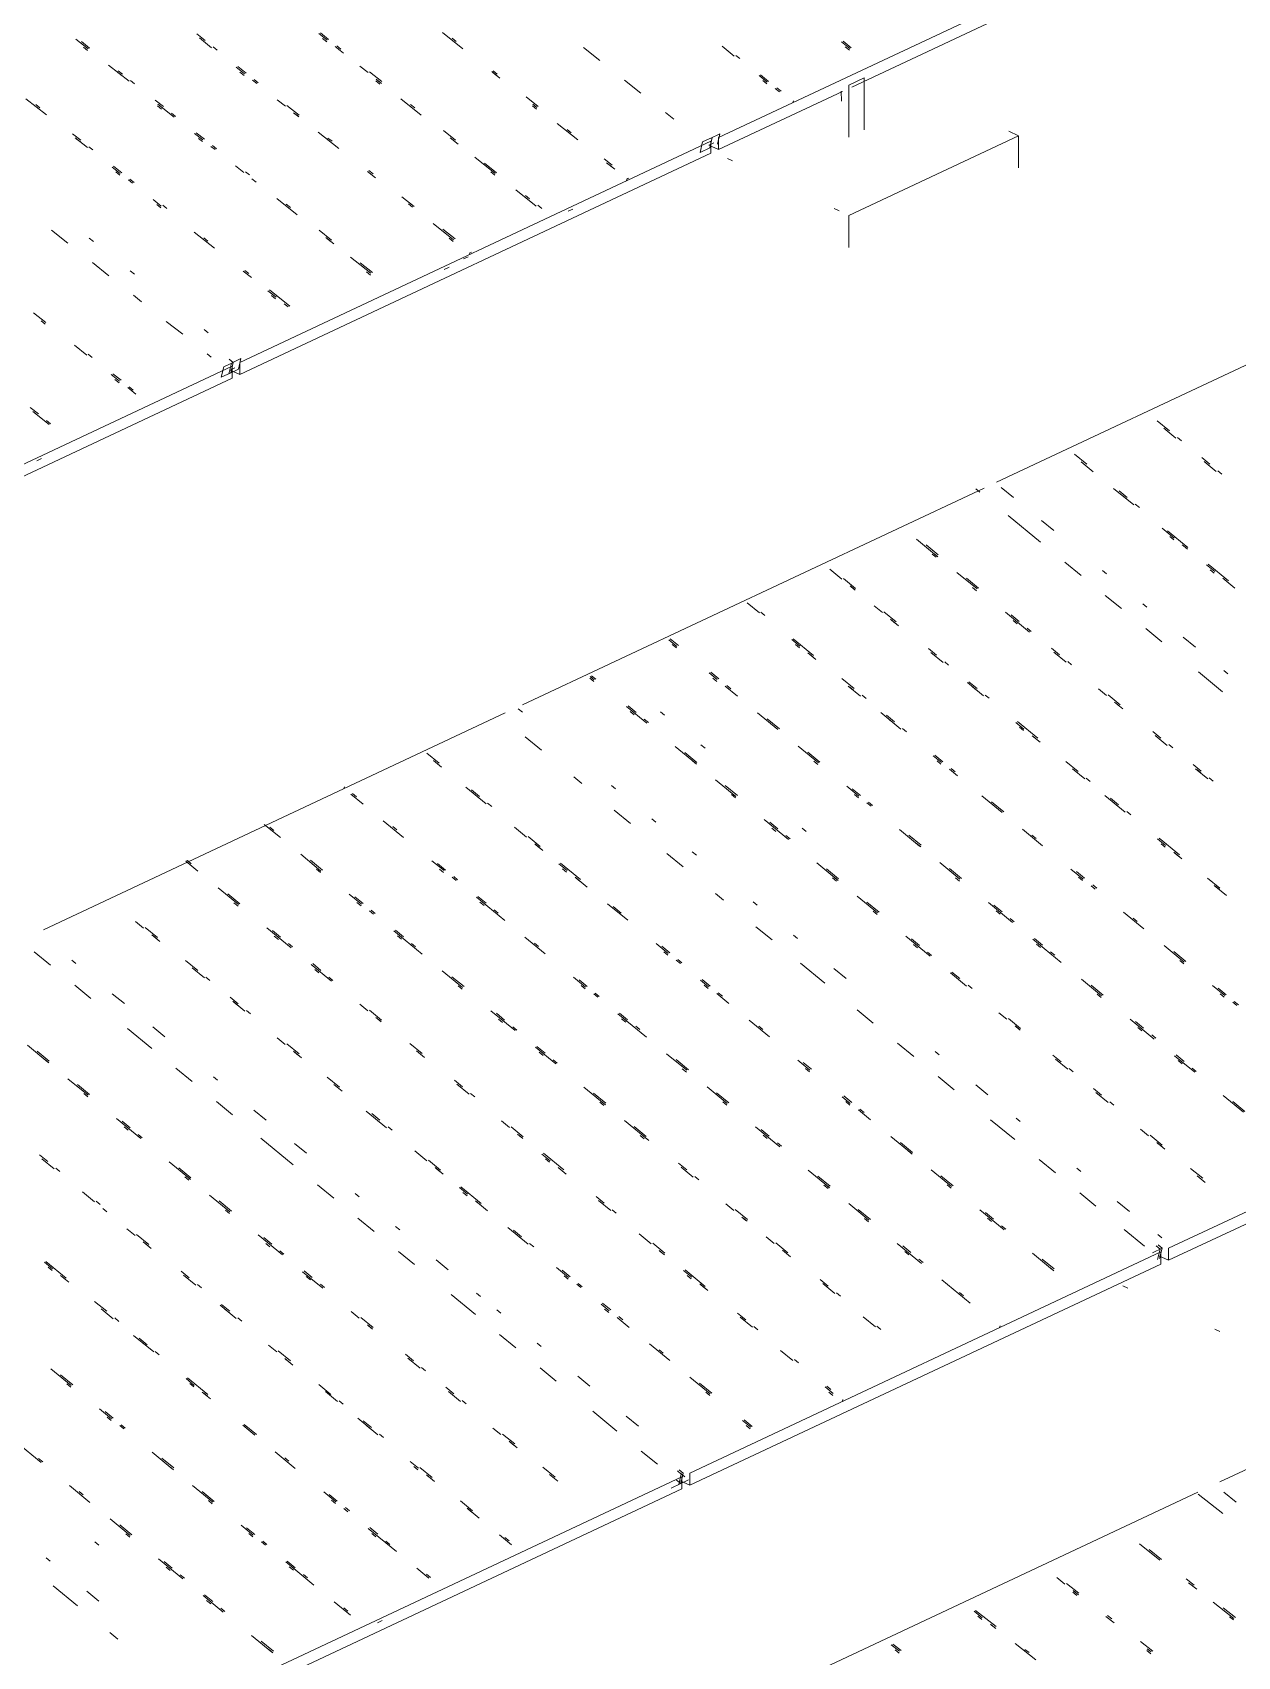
# Paper-space layout '03 3D Building and Roof' of a CAD drawing. Header units: millimetres. Extents: x 5 to 415, y 5 to 292.
# Drawn here: x 265.21 to 274.96, y 74.84 to 87.99 of the extents above; entities that cross this region are included whole.
import ezdxf

# ---------------------------------------------------------------- set-up
doc = ezdxf.new("R2010")
doc.units = ezdxf.units.MM
doc.layers.add('EXISTING', color=7, linetype='Continuous')
picture_1 = doc.add_image_def('image3.png', size_in_pixel=(1577, 763))

# ---------------------------------------------------------------- blocks, each defined once
blk = doc.blocks.new('SHEET_03')
at = {"layer": 'EXISTING', "color": 250, "lineweight": 9}
for p, q in [((270.761, 87.138), (274.575, 88.929)), ((271.84, 87.547), (274.575, 88.831)), ((266.603, 87.924), (266.536, 87.977)), ((266.557, 87.945), (266.656, 87.866)), ((267.525, 87.98), (267.591, 87.927)), ((267.603, 87.933), (267.537, 87.986)), ((267.588, 87.914), (267.555, 87.94)), ((268.525, 87.989), (268.691, 87.857)), ((268.637, 87.915), (268.604, 87.942)), ((265.556, 87.936), (265.656, 87.857)), ((265.668, 87.863), (265.602, 87.916)), ((265.652, 87.844), (265.619, 87.87)), ((266.702, 87.845), (266.669, 87.872)), ((267.657, 87.875), (267.724, 87.822)), ((267.7, 87.84), (267.667, 87.867)), ((267.703, 87.854), (267.67, 87.88)), ((269.668, 87.867), (269.8, 87.761)), ((270.789, 87.877), (270.888, 87.798)), ((271.756, 87.912), (271.823, 87.86)), ((271.835, 87.866), (271.769, 87.918)), ((271.82, 87.846), (271.786, 87.872)), ((265.822, 87.725), (265.988, 87.594)), ((265.934, 87.652), (265.9, 87.679)), ((266.856, 87.708), (266.922, 87.655)), ((266.935, 87.661), (266.868, 87.714)), ((267.857, 87.717), (267.923, 87.664)), ((268.969, 87.652), (268.936, 87.678)), ((270.934, 87.778), (270.901, 87.804)), ((265.931, 87.639), (265.897, 87.665)), ((266.033, 87.573), (266, 87.6)), ((266.919, 87.642), (266.886, 87.668)), ((266.988, 87.602), (267.022, 87.576)), ((267.034, 87.582), (267.001, 87.608)), ((268.035, 87.591), (267.935, 87.67)), ((268.019, 87.571), (267.986, 87.598)), ((267.989, 87.611), (268.022, 87.585)), ((268.032, 87.577), (267.999, 87.603)), ((268.924, 87.673), (268.99, 87.62)), ((268.966, 87.638), (268.933, 87.665)), ((270, 87.603), (270.132, 87.498)), ((271.088, 87.64), (271.154, 87.588)), ((271.166, 87.593), (271.1, 87.646)), ((271.151, 87.574), (271.118, 87.6)), ((271.815, 87.562), (271.94, 87.621)), ((271.815, 87.562), (271.815, 87.141)), ((271.94, 87.2), (271.94, 87.621)), ((265.153, 87.453), (265.319, 87.322)), ((266.266, 87.389), (266.199, 87.442)), ((267.188, 87.444), (267.254, 87.392)), ((268.188, 87.453), (268.354, 87.321)), ((269.301, 87.389), (269.202, 87.468)), ((270.761, 87.041), (271.763, 87.511)), ((271.22, 87.535), (271.253, 87.509)), ((271.266, 87.514), (271.233, 87.541)), ((271.362, 87.422), (271.366, 87.435)), ((271.752, 87.514), (271.755, 87.434)), ((265.265, 87.38), (265.232, 87.407)), ((266.25, 87.369), (266.217, 87.396)), ((266.22, 87.409), (266.353, 87.304)), ((266.365, 87.31), (266.332, 87.336)), ((267.366, 87.319), (267.266, 87.398)), ((267.32, 87.339), (267.354, 87.313)), ((267.363, 87.305), (267.33, 87.331)), ((268.301, 87.38), (268.267, 87.406)), ((269.286, 87.369), (269.253, 87.396)), ((269.256, 87.409), (269.289, 87.383)), ((270.332, 87.34), (270.398, 87.287)), ((265.597, 87.117), (265.53, 87.169)), ((266.519, 87.172), (266.585, 87.12)), ((266.598, 87.125), (266.531, 87.178)), ((267.52, 87.181), (267.686, 87.049)), ((268.632, 87.117), (268.533, 87.196)), ((269.455, 87.251), (269.621, 87.119)), ((269.567, 87.178), (269.534, 87.204)), ((270.771, 87.169), (270.693, 87.132)), ((270.751, 87.084), (270.771, 87.169)), ((271.815, 86.508), (273.189, 87.153)), ((273.189, 87.153), (273.11, 87.19)), ((273.189, 86.893), (273.189, 87.153)), ((265.551, 87.137), (265.651, 87.058)), ((265.594, 87.103), (265.56, 87.129)), ((265.696, 87.038), (265.663, 87.064)), ((266.582, 87.106), (266.549, 87.132)), ((266.651, 87.067), (266.685, 87.041)), ((266.697, 87.046), (266.664, 87.073)), ((266.884, 85.318), (270.699, 87.109)), ((267.632, 87.108), (267.598, 87.134)), ((268.587, 87.137), (268.653, 87.084)), ((270.63, 87.103), (270.611, 87.018)), ((270.611, 87.018), (270.689, 87.054)), ((270.708, 87.139), (270.63, 87.103)), ((270.683, 87.077), (270.722, 87.095)), ((270.683, 87.077), (270.761, 87.041)), ((270.689, 87.054), (270.708, 87.139)), ((270.699, 87.109), (270.699, 87.011)), ((270.761, 87.041), (270.761, 87.138)), ((265.85, 86.9), (265.916, 86.848)), ((265.929, 86.853), (265.862, 86.906)), ((266.851, 86.909), (266.917, 86.856)), ((266.884, 85.221), (270.699, 87.011)), ((268.786, 86.979), (268.952, 86.847)), ((268.964, 86.853), (268.865, 86.932)), ((269.899, 86.915), (269.833, 86.967)), ((269.853, 86.935), (269.92, 86.882)), ((269.896, 86.901), (269.863, 86.927)), ((270.834, 86.969), (270.873, 86.95)), ((265.913, 86.834), (265.88, 86.86)), ((265.983, 86.795), (266.016, 86.769)), ((266.028, 86.774), (265.995, 86.801)), ((266.963, 86.836), (266.93, 86.862)), ((266.983, 86.804), (267.017, 86.777)), ((267.918, 86.865), (267.984, 86.812)), ((267.964, 86.844), (267.93, 86.871)), ((268.949, 86.834), (268.916, 86.86)), ((270.019, 86.803), (270.016, 86.79)), ((270.032, 86.809), (270.019, 86.803)), ((266.182, 86.637), (266.248, 86.584)), ((267.183, 86.646), (267.349, 86.514)), ((268.296, 86.581), (268.196, 86.66)), ((269.118, 86.716), (269.284, 86.584)), ((269.23, 86.642), (269.197, 86.669)), ((266.245, 86.571), (266.212, 86.597)), ((266.294, 86.564), (266.261, 86.59)), ((267.295, 86.572), (267.261, 86.599)), ((268.25, 86.602), (268.283, 86.575)), ((269.33, 86.563), (269.296, 86.59)), ((269.542, 86.542), (269.58, 86.56)), ((271.697, 86.563), (271.736, 86.545)), ((271.815, 86.508), (271.815, 86.248)), ((265.359, 86.389), (265.492, 86.284)), ((266.514, 86.373), (266.68, 86.242)), ((267.627, 86.309), (267.527, 86.388)), ((268.449, 86.444), (268.615, 86.312)), ((268.628, 86.318), (268.528, 86.397)), ((265.699, 86.297), (265.666, 86.323)), ((266.626, 86.3), (266.593, 86.327)), ((267.581, 86.329), (267.647, 86.277)), ((267.624, 86.295), (267.59, 86.322)), ((268.612, 86.298), (268.579, 86.325)), ((265.691, 86.126), (265.824, 86.02)), ((267.78, 86.171), (267.946, 86.04)), ((267.959, 86.046), (267.859, 86.125)), ((268.695, 86.156), (268.733, 86.174)), ((268.748, 86.206), (268.745, 86.193)), ((268.76, 86.212), (268.748, 86.206)), ((273.011, 84.349), (276.787, 86.122)), ((266.031, 86.033), (265.998, 86.06)), ((266.912, 86.057), (266.978, 86.005)), ((266.958, 86.037), (266.925, 86.063)), ((267.943, 86.026), (267.91, 86.052)), ((268.54, 86.071), (268.579, 86.089)), ((266.023, 85.862), (266.09, 85.809)), ((267.111, 85.899), (267.178, 85.847)), ((267.29, 85.773), (267.124, 85.905)), ((267.174, 85.833), (267.141, 85.859)), ((265.213, 85.721), (265.313, 85.642)), ((267.244, 85.794), (267.277, 85.768)), ((265.309, 85.628), (265.276, 85.655)), ((266.289, 85.651), (266.422, 85.546)), ((266.629, 85.559), (266.595, 85.586)), ((265.545, 85.457), (265.645, 85.378)), ((265.69, 85.358), (265.657, 85.384)), ((266.621, 85.388), (266.654, 85.362)), ((266.832, 85.319), (266.754, 85.283)), ((266.816, 85.312), (266.797, 85.227)), ((266.832, 85.319), (266.799, 85.346)), ((266.812, 85.234), (266.832, 85.319)), ((266.894, 85.349), (266.816, 85.312)), ((266.875, 85.264), (266.894, 85.349)), ((266.884, 85.221), (266.884, 85.318)), ((263.008, 83.498), (266.822, 85.289)), ((263.778, 83.762), (266.822, 85.191)), ((265.844, 85.22), (265.91, 85.168)), ((265.923, 85.174), (265.856, 85.226)), ((265.907, 85.154), (265.874, 85.18)), ((266.754, 85.283), (266.734, 85.198)), ((266.734, 85.198), (266.812, 85.234)), ((266.797, 85.227), (266.875, 85.264)), ((266.806, 85.257), (266.845, 85.275)), ((266.806, 85.257), (266.884, 85.221)), ((266.822, 85.289), (266.822, 85.191)), ((265.977, 85.115), (266.043, 85.062)), ((266.022, 85.095), (265.989, 85.121)), ((265.254, 84.902), (265.187, 84.954)), ((265.208, 84.922), (265.341, 84.817)), ((265.353, 84.822), (265.32, 84.849)), ((274.41, 84.765), (274.311, 84.846)), ((274.364, 84.786), (274.463, 84.706)), ((274.508, 84.684), (274.475, 84.711)), ((265.241, 84.523), (265.28, 84.541)), ((273.741, 84.494), (273.643, 84.575)), ((274.737, 84.496), (274.672, 84.55)), ((273.696, 84.515), (273.794, 84.434)), ((274.692, 84.517), (274.79, 84.436)), ((274.835, 84.415), (274.803, 84.442)), ((269.173, 82.547), (272.91, 84.302)), ((272.843, 84.295), (272.875, 84.268)), ((273.147, 84.226), (273.049, 84.307)), ((273.958, 84.299), (274.122, 84.165)), ((274.069, 84.224), (274.003, 84.278)), ((274.065, 84.211), (274.033, 84.238)), ((274.167, 84.144), (274.134, 84.171)), ((273.105, 84.08), (273.367, 83.864)), ((273.475, 83.957), (273.376, 84.038)), ((272.362, 83.889), (272.526, 83.754)), ((274.351, 83.976), (274.449, 83.895)), ((274.56, 83.82), (274.396, 83.955)), ((274.446, 83.882), (274.413, 83.909)), ((272.538, 83.76), (272.44, 83.841)), ((272.522, 83.741), (272.49, 83.767)), ((272.535, 83.746), (272.502, 83.773)), ((274.515, 83.841), (274.548, 83.815)), ((274.557, 83.807), (274.524, 83.834)), ((271.661, 83.644), (271.759, 83.563)), ((272.69, 83.619), (272.853, 83.485)), ((273.564, 83.703), (273.695, 83.595)), ((273.901, 83.607), (273.868, 83.634)), ((274.711, 83.68), (274.777, 83.626)), ((274.888, 83.551), (274.724, 83.686)), ((274.774, 83.613), (274.741, 83.64)), ((271.87, 83.488), (271.771, 83.569)), ((271.825, 83.509), (271.857, 83.482)), ((271.866, 83.475), (271.834, 83.502)), ((272.866, 83.49), (272.768, 83.571)), ((272.85, 83.471), (272.817, 83.498)), ((274.843, 83.572), (274.941, 83.491)), ((270.992, 83.373), (271.091, 83.292)), ((272.021, 83.348), (272.087, 83.294)), ((273.891, 83.433), (274.022, 83.326)), ((274.228, 83.338), (274.195, 83.365)), ((271.136, 83.271), (271.103, 83.298)), ((272.197, 83.219), (272.099, 83.3)), ((272.152, 83.24), (272.218, 83.186)), ((272.194, 83.206), (272.161, 83.232)), ((273.083, 83.296), (273.279, 83.134)), ((273.194, 83.221), (273.128, 83.275)), ((273.178, 83.202), (273.145, 83.229)), ((270.435, 83.026), (270.369, 83.08)), ((271.353, 83.076), (271.418, 83.022)), ((271.529, 82.947), (271.365, 83.082)), ((273.292, 83.14), (273.259, 83.167)), ((274.219, 83.164), (274.35, 83.056)), ((274.621, 83.014), (274.523, 83.095)), ((270.357, 83.074), (270.422, 83.02)), ((270.419, 83.007), (270.386, 83.034)), ((271.415, 83.009), (271.382, 83.036)), ((271.484, 82.969), (271.549, 82.915)), ((271.526, 82.934), (271.493, 82.961)), ((272.525, 82.95), (272.46, 83.004)), ((272.48, 82.971), (272.578, 82.89)), ((273.521, 82.952), (273.456, 83.006)), ((273.476, 82.973), (273.574, 82.892)), ((272.623, 82.869), (272.591, 82.896)), ((273.619, 82.871), (273.587, 82.898)), ((274.645, 82.814), (274.841, 82.652)), ((274.884, 82.799), (274.851, 82.826)), ((269.75, 82.735), (269.717, 82.762)), ((269.721, 82.776), (269.754, 82.749)), ((269.766, 82.755), (269.733, 82.781)), ((270.684, 82.805), (270.75, 82.751)), ((270.762, 82.757), (270.697, 82.811)), ((270.746, 82.737), (270.714, 82.764)), ((270.815, 82.697), (270.913, 82.616)), ((270.86, 82.676), (270.828, 82.703)), ((271.857, 82.678), (271.758, 82.759)), ((271.811, 82.699), (271.91, 82.618)), ((271.853, 82.665), (271.82, 82.692)), ((272.775, 82.728), (272.906, 82.621)), ((272.853, 82.68), (272.787, 82.734)), ((272.849, 82.667), (272.817, 82.694)), ((271.955, 82.597), (271.922, 82.624)), ((272.951, 82.6), (272.918, 82.626)), ((273.836, 82.677), (273.902, 82.623)), ((274.013, 82.548), (273.914, 82.629)), ((273.967, 82.569), (274.033, 82.515)), ((274.009, 82.534), (273.976, 82.561)), ((265.296, 80.727), (269.033, 82.482)), ((269.172, 82.487), (269.139, 82.514)), ((270.016, 82.533), (270.179, 82.399)), ((270.094, 82.485), (270.028, 82.539)), ((270.078, 82.466), (270.045, 82.493)), ((270.192, 82.404), (270.159, 82.431)), ((270.323, 82.464), (270.291, 82.491)), ((271.077, 82.482), (271.241, 82.347)), ((271.254, 82.353), (271.155, 82.434)), ((272.073, 82.484), (272.237, 82.349)), ((272.184, 82.409), (272.119, 82.463)), ((272.181, 82.395), (272.148, 82.422)), ((272.282, 82.328), (272.25, 82.355)), ((273.168, 82.405), (273.233, 82.351)), ((273.344, 82.276), (273.18, 82.411)), ((273.23, 82.338), (273.197, 82.365)), ((273.299, 82.297), (273.364, 82.244)), ((273.341, 82.263), (273.308, 82.29)), ((274.34, 82.278), (274.275, 82.332)), ((274.295, 82.3), (274.393, 82.219)), ((269.195, 82.287), (269.326, 82.179)), ((270.409, 82.21), (270.573, 82.075)), ((270.585, 82.081), (270.487, 82.162)), ((270.651, 82.195), (270.618, 82.222)), ((271.405, 82.212), (271.569, 82.078)), ((271.581, 82.083), (271.483, 82.164)), ((274.439, 82.198), (274.406, 82.225)), ((268.498, 82.074), (268.399, 82.155)), ((268.452, 82.096), (268.518, 82.042)), ((270.582, 82.068), (270.549, 82.095)), ((271.565, 82.064), (271.533, 82.091)), ((272.499, 82.134), (272.565, 82.08)), ((272.577, 82.086), (272.512, 82.139)), ((272.561, 82.066), (272.529, 82.093)), ((272.63, 82.026), (272.696, 81.972)), ((272.676, 82.005), (272.643, 82.032)), ((273.672, 82.007), (273.573, 82.088)), ((273.627, 82.028), (273.725, 81.947)), ((274.668, 82.009), (274.602, 82.063)), ((274.623, 82.03), (274.721, 81.949)), ((269.589, 81.963), (269.654, 81.91)), ((269.926, 81.868), (269.893, 81.895)), ((270.736, 81.941), (270.9, 81.806)), ((273.77, 81.926), (273.737, 81.953)), ((274.664, 81.996), (274.632, 82.023)), ((274.766, 81.928), (274.733, 81.955)), ((267.731, 81.884), (267.728, 81.87)), ((267.784, 81.824), (267.882, 81.743)), ((267.829, 81.803), (267.796, 81.83)), ((268.715, 81.88), (268.878, 81.745)), ((268.825, 81.805), (268.76, 81.859)), ((268.822, 81.792), (268.789, 81.819)), ((270.913, 81.812), (270.814, 81.893)), ((270.897, 81.793), (270.864, 81.82)), ((271.798, 81.889), (271.896, 81.808)), ((271.909, 81.814), (271.843, 81.868)), ((271.893, 81.795), (271.86, 81.822)), ((272.893, 81.81), (273.056, 81.676)), ((273.069, 81.682), (272.971, 81.762)), ((273.889, 81.813), (274.052, 81.678)), ((273.999, 81.738), (273.934, 81.792)), ((268.924, 81.724), (268.891, 81.751)), ((269.916, 81.694), (270.047, 81.586)), ((271.962, 81.754), (271.995, 81.727)), ((272.007, 81.733), (271.974, 81.76)), ((273.996, 81.724), (273.963, 81.751)), ((274.098, 81.657), (274.065, 81.684)), ((267.083, 81.579), (267.214, 81.472)), ((267.161, 81.531), (267.128, 81.558)), ((268.046, 81.609), (268.21, 81.474)), ((268.157, 81.534), (268.124, 81.561)), ((269.108, 81.557), (269.206, 81.476)), ((270.253, 81.598), (270.22, 81.625)), ((271.13, 81.618), (271.326, 81.456)), ((271.24, 81.543), (271.175, 81.596)), ((271.225, 81.523), (271.192, 81.55)), ((271.47, 81.522), (271.437, 81.548)), ((272.224, 81.539), (272.388, 81.404)), ((273.22, 81.541), (273.384, 81.406)), ((269.317, 81.401), (269.219, 81.482)), ((269.272, 81.422), (269.337, 81.368)), ((269.313, 81.388), (269.281, 81.415)), ((271.339, 81.462), (271.306, 81.489)), ((272.4, 81.41), (272.302, 81.491)), ((272.397, 81.397), (272.364, 81.424)), ((273.331, 81.466), (273.298, 81.493)), ((274.315, 81.462), (274.38, 81.409)), ((274.491, 81.334), (274.327, 81.468)), ((274.377, 81.395), (274.344, 81.422)), ((266.447, 81.281), (266.46, 81.287)), ((266.447, 81.281), (266.545, 81.2)), ((266.492, 81.26), (266.46, 81.287)), ((267.378, 81.337), (267.541, 81.202)), ((267.554, 81.208), (267.456, 81.289)), ((268.439, 81.285), (268.538, 81.205)), ((268.55, 81.21), (268.485, 81.264)), ((269.468, 81.261), (269.534, 81.207)), ((269.644, 81.132), (269.481, 81.266)), ((270.342, 81.344), (270.473, 81.236)), ((270.581, 81.329), (270.548, 81.356)), ((271.556, 81.267), (271.719, 81.133)), ((272.552, 81.27), (272.715, 81.135)), ((274.446, 81.355), (274.511, 81.301)), ((274.487, 81.32), (274.455, 81.347)), ((267.538, 81.189), (267.505, 81.216)), ((268.534, 81.191), (268.501, 81.218)), ((268.603, 81.151), (268.636, 81.124)), ((268.648, 81.13), (268.616, 81.157)), ((269.53, 81.193), (269.498, 81.22)), ((269.599, 81.153), (269.697, 81.072)), ((269.641, 81.118), (269.608, 81.145)), ((271.732, 81.139), (271.634, 81.219)), ((271.716, 81.119), (271.683, 81.146)), ((271.728, 81.125), (271.696, 81.152)), ((272.728, 81.141), (272.63, 81.222)), ((272.712, 81.121), (272.679, 81.148)), ((273.613, 81.218), (273.712, 81.137)), ((273.724, 81.143), (273.659, 81.197)), ((273.708, 81.124), (273.675, 81.151)), ((274.818, 81.064), (274.72, 81.145)), ((266.709, 81.066), (266.873, 80.931)), ((266.885, 80.937), (266.787, 81.018)), ((267.771, 81.014), (267.869, 80.933)), ((267.882, 80.939), (267.816, 80.993)), ((268.8, 80.989), (269.029, 80.801)), ((268.878, 80.941), (268.812, 80.995)), ((270.735, 81.021), (270.801, 80.967)), ((271.883, 80.998), (272.047, 80.863)), ((273.777, 81.083), (273.81, 81.056)), ((273.822, 81.062), (273.79, 81.089)), ((274.773, 81.085), (274.872, 81.005)), ((274.815, 81.051), (274.782, 81.078)), ((266.87, 80.917), (266.837, 80.944)), ((267.866, 80.92), (267.833, 80.947)), ((267.935, 80.879), (267.967, 80.852)), ((267.98, 80.858), (267.947, 80.885)), ((268.862, 80.922), (268.829, 80.949)), ((268.976, 80.86), (268.943, 80.887)), ((269.861, 80.937), (270.025, 80.803)), ((269.972, 80.862), (269.907, 80.916)), ((271.072, 80.925), (271.04, 80.952)), ((272.06, 80.869), (271.961, 80.95)), ((272.044, 80.85), (272.011, 80.877)), ((272.945, 80.946), (273.141, 80.785)), ((273.056, 80.871), (272.99, 80.925)), ((273.04, 80.852), (273.007, 80.879)), ((274.039, 80.868), (274.203, 80.733)), ((266.041, 80.794), (266.106, 80.74)), ((266.217, 80.665), (266.119, 80.746)), ((267.102, 80.742), (267.299, 80.581)), ((267.213, 80.667), (267.148, 80.721)), ((268.131, 80.718), (268.361, 80.529)), ((268.209, 80.67), (268.144, 80.723)), ((271.063, 80.751), (271.194, 80.644)), ((273.154, 80.791), (273.121, 80.818)), ((274.15, 80.793), (274.117, 80.82)), ((266.172, 80.686), (266.237, 80.632)), ((266.214, 80.652), (266.181, 80.679)), ((267.197, 80.648), (267.164, 80.675)), ((267.311, 80.587), (267.279, 80.614)), ((268.193, 80.65), (268.161, 80.677)), ((268.308, 80.589), (268.275, 80.616)), ((269.193, 80.666), (269.357, 80.531)), ((269.304, 80.591), (269.271, 80.618)), ((270.254, 80.614), (270.353, 80.533)), ((270.365, 80.539), (270.3, 80.593)), ((271.4, 80.656), (271.367, 80.683)), ((272.276, 80.675), (272.473, 80.513)), ((272.387, 80.6), (272.322, 80.654)), ((272.371, 80.581), (272.339, 80.608)), ((273.305, 80.65), (273.535, 80.462)), ((273.383, 80.602), (273.318, 80.656)), ((273.367, 80.583), (273.335, 80.61)), ((274.367, 80.598), (274.531, 80.464)), ((265.22, 80.547), (265.351, 80.44)), ((265.557, 80.452), (265.525, 80.479)), ((266.545, 80.396), (266.446, 80.477)), ((267.541, 80.398), (267.475, 80.452)), ((270.349, 80.52), (270.317, 80.547)), ((270.418, 80.48), (270.451, 80.453)), ((270.464, 80.458), (270.431, 80.485)), ((271.423, 80.455), (271.62, 80.294)), ((272.485, 80.519), (272.453, 80.546)), ((273.482, 80.521), (273.449, 80.548)), ((274.543, 80.47), (274.445, 80.55)), ((274.527, 80.45), (274.495, 80.477)), ((266.499, 80.417), (266.598, 80.336)), ((266.643, 80.315), (266.61, 80.342)), ((267.463, 80.446), (267.627, 80.311)), ((267.525, 80.379), (267.492, 80.406)), ((267.639, 80.317), (267.606, 80.344)), ((268.524, 80.394), (268.688, 80.26)), ((268.701, 80.266), (268.602, 80.346)), ((269.586, 80.343), (269.684, 80.262)), ((269.697, 80.268), (269.631, 80.322)), ((270.615, 80.318), (270.68, 80.264)), ((270.693, 80.27), (270.627, 80.324)), ((271.793, 80.333), (271.695, 80.413)), ((272.637, 80.379), (272.768, 80.271)), ((272.715, 80.331), (272.649, 80.384)), ((273.698, 80.327), (273.862, 80.192)), ((265.548, 80.278), (265.679, 80.17)), ((265.951, 80.129), (265.852, 80.209)), ((268.685, 80.246), (268.652, 80.273)), ((269.681, 80.249), (269.648, 80.275)), ((269.75, 80.208), (269.783, 80.181)), ((269.795, 80.187), (269.762, 80.214)), ((270.677, 80.251), (270.644, 80.278)), ((270.746, 80.21), (270.844, 80.129)), ((270.791, 80.189), (270.758, 80.216)), ((272.813, 80.25), (272.78, 80.277)), ((273.875, 80.198), (273.776, 80.279)), ((273.859, 80.179), (273.826, 80.206)), ((274.76, 80.275), (274.858, 80.194)), ((274.871, 80.2), (274.805, 80.254)), ((274.855, 80.181), (274.822, 80.208)), ((266.872, 80.127), (266.807, 80.18)), ((266.827, 80.148), (266.925, 80.067)), ((266.869, 80.113), (266.836, 80.14)), ((266.971, 80.046), (266.938, 80.073)), ((267.856, 80.123), (267.921, 80.069)), ((268.032, 79.994), (267.934, 80.075)), ((268.918, 80.071), (269.114, 79.91)), ((271.882, 80.078), (272.013, 79.97)), ((273.03, 80.055), (273.095, 80.002)), ((274.924, 80.141), (274.957, 80.114)), ((274.969, 80.119), (274.936, 80.146)), ((265.974, 79.928), (266.171, 79.766)), ((266.278, 79.859), (266.18, 79.94)), ((267.987, 80.015), (268.02, 79.988)), ((268.029, 79.981), (267.996, 80.008)), ((269.028, 79.996), (268.963, 80.05)), ((269.012, 79.977), (268.98, 80.004)), ((269.127, 79.915), (269.094, 79.942)), ((269.946, 80.046), (270.176, 79.858)), ((270.024, 79.998), (269.959, 80.052)), ((270.009, 79.979), (269.976, 80.006)), ((270.123, 79.918), (270.09, 79.945)), ((271.008, 79.995), (271.172, 79.86)), ((271.119, 79.92), (271.086, 79.947)), ((273.206, 79.927), (273.108, 80.007)), ((273.161, 79.948), (273.194, 79.921)), ((273.203, 79.913), (273.17, 79.94)), ((274.092, 80.004), (274.288, 79.842)), ((274.202, 79.929), (274.137, 79.983)), ((274.186, 79.909), (274.154, 79.936)), ((274.404, 78.148), (278.218, 79.939)), ((265.166, 79.791), (265.329, 79.656)), ((267.187, 79.851), (267.253, 79.798)), ((267.364, 79.723), (267.265, 79.803)), ((268.36, 79.725), (268.262, 79.806)), ((272.21, 79.809), (272.341, 79.701)), ((274.301, 79.848), (274.268, 79.875)), ((265.342, 79.662), (265.244, 79.743)), ((265.338, 79.649), (265.306, 79.675)), ((267.318, 79.744), (267.384, 79.69)), ((267.36, 79.709), (267.328, 79.736)), ((268.315, 79.746), (268.38, 79.692)), ((269.278, 79.775), (269.442, 79.64)), ((269.356, 79.727), (269.29, 79.781)), ((269.34, 79.708), (269.307, 79.735)), ((269.454, 79.646), (269.421, 79.673)), ((270.34, 79.723), (270.503, 79.589)), ((270.516, 79.594), (270.418, 79.675)), ((271.401, 79.672), (271.499, 79.591)), ((272.547, 79.713), (272.514, 79.74)), ((273.534, 79.657), (273.468, 79.711)), ((273.489, 79.678), (273.587, 79.598)), ((274.452, 79.707), (274.616, 79.573)), ((274.53, 79.659), (274.464, 79.713)), ((274.514, 79.64), (274.481, 79.667)), ((266.367, 79.605), (266.498, 79.497)), ((266.704, 79.509), (266.671, 79.536)), ((267.691, 79.453), (267.593, 79.534)), ((270.5, 79.575), (270.467, 79.602)), ((271.512, 79.597), (271.446, 79.651)), ((271.496, 79.577), (271.463, 79.604)), ((272.537, 79.539), (272.668, 79.432)), ((273.632, 79.576), (273.599, 79.603)), ((274.628, 79.579), (274.596, 79.606)), ((265.493, 79.521), (265.657, 79.387)), ((265.669, 79.393), (265.571, 79.473)), ((265.654, 79.373), (265.621, 79.4)), ((267.646, 79.474), (267.712, 79.42)), ((268.687, 79.455), (268.622, 79.509)), ((268.642, 79.476), (268.741, 79.396)), ((268.786, 79.375), (268.753, 79.402)), ((269.671, 79.452), (269.835, 79.317)), ((269.847, 79.323), (269.749, 79.404)), ((270.667, 79.454), (270.831, 79.319)), ((270.844, 79.325), (270.745, 79.406)), ((272.94, 79.39), (272.842, 79.471)), ((273.862, 79.388), (273.796, 79.442)), ((273.816, 79.409), (273.915, 79.328)), ((266.695, 79.335), (266.826, 79.228)), ((267.097, 79.186), (266.999, 79.267)), ((269.832, 79.304), (269.799, 79.331)), ((269.844, 79.31), (269.811, 79.336)), ((270.828, 79.306), (270.795, 79.333)), ((271.762, 79.375), (271.827, 79.321)), ((271.84, 79.327), (271.774, 79.381)), ((271.824, 79.308), (271.791, 79.335)), ((271.893, 79.268), (271.991, 79.187)), ((271.938, 79.247), (271.905, 79.273)), ((273.96, 79.307), (273.927, 79.334)), ((274.845, 79.384), (275.009, 79.25)), ((275.021, 79.255), (274.923, 79.336)), ((265.886, 79.198), (266.083, 79.037)), ((265.997, 79.123), (265.932, 79.177)), ((267.908, 79.259), (268.072, 79.124)), ((268.019, 79.184), (267.953, 79.238)), ((268.016, 79.17), (267.983, 79.197)), ((269.003, 79.18), (269.068, 79.126)), ((269.999, 79.182), (270.195, 79.021)), ((270.175, 79.054), (270.077, 79.134)), ((272.963, 79.189), (273.16, 79.028)), ((273.202, 79.174), (273.169, 79.201)), ((265.981, 79.104), (265.948, 79.131)), ((266.095, 79.042), (266.063, 79.069)), ((267.055, 79.039), (267.317, 78.824)), ((268.117, 79.103), (268.085, 79.13)), ((269.179, 79.051), (269.081, 79.132)), ((269.134, 79.072), (269.166, 79.046)), ((269.176, 79.038), (269.143, 79.065)), ((270.159, 79.034), (270.126, 79.061)), ((271.06, 79.131), (271.257, 78.969)), ((271.171, 79.056), (271.106, 79.11)), ((271.155, 79.037), (271.122, 79.063)), ((271.269, 78.975), (271.237, 79.002)), ((272.155, 79.052), (272.319, 78.917)), ((272.331, 78.923), (272.233, 79.004)), ((274.177, 79.113), (274.242, 79.059)), ((274.353, 78.984), (274.255, 79.065)), ((274.308, 79.005), (274.373, 78.951)), ((265.329, 78.852), (265.263, 78.906)), ((265.283, 78.873), (265.382, 78.792)), ((267.425, 78.917), (267.327, 78.997)), ((268.301, 78.936), (268.4, 78.855)), ((269.33, 78.911), (269.396, 78.857)), ((269.507, 78.782), (269.343, 78.917)), ((269.392, 78.844), (269.36, 78.871)), ((272.328, 78.91), (272.295, 78.937)), ((274.35, 78.971), (274.317, 78.997)), ((265.427, 78.771), (265.394, 78.798)), ((266.312, 78.848), (266.476, 78.713)), ((266.489, 78.719), (266.39, 78.8)), ((268.51, 78.78), (268.412, 78.861)), ((268.465, 78.801), (268.531, 78.747)), ((268.507, 78.766), (268.474, 78.793)), ((269.461, 78.803), (269.527, 78.749)), ((270.503, 78.784), (270.437, 78.838)), ((270.457, 78.805), (270.556, 78.725)), ((271.486, 78.781), (271.65, 78.646)), ((272.482, 78.783), (272.646, 78.648)), ((273.356, 78.866), (273.487, 78.758)), ((273.693, 78.77), (273.661, 78.797)), ((274.681, 78.715), (274.582, 78.795)), ((266.473, 78.7), (266.44, 78.727)), ((266.485, 78.706), (266.452, 78.733)), ((267.514, 78.662), (267.645, 78.554)), ((268.662, 78.639), (268.727, 78.586)), ((268.838, 78.511), (268.674, 78.645)), ((270.601, 78.703), (270.568, 78.73)), ((271.663, 78.652), (271.564, 78.733)), ((271.647, 78.633), (271.614, 78.659)), ((271.659, 78.638), (271.626, 78.665)), ((272.659, 78.654), (272.56, 78.735)), ((272.643, 78.635), (272.61, 78.662)), ((274.635, 78.736), (274.701, 78.682)), ((265.611, 78.604), (265.709, 78.523)), ((265.755, 78.502), (265.722, 78.529)), ((266.64, 78.579), (266.804, 78.444)), ((266.816, 78.45), (266.718, 78.531)), ((267.851, 78.566), (267.818, 78.593)), ((268.724, 78.572), (268.691, 78.599)), ((268.793, 78.532), (268.891, 78.451)), ((268.835, 78.497), (268.802, 78.524)), ((269.834, 78.513), (269.769, 78.567)), ((269.789, 78.534), (269.887, 78.453)), ((270.818, 78.509), (270.883, 78.455)), ((271.814, 78.511), (271.978, 78.377)), ((273.684, 78.597), (273.815, 78.489)), ((274.087, 78.447), (273.988, 78.528)), ((265.775, 78.469), (265.808, 78.442)), ((266.8, 78.431), (266.768, 78.458)), ((267.841, 78.393), (267.973, 78.285)), ((269.932, 78.432), (269.9, 78.459)), ((270.994, 78.38), (270.896, 78.461)), ((270.949, 78.401), (270.982, 78.374)), ((270.991, 78.367), (270.958, 78.394)), ((271.99, 78.382), (271.892, 78.463)), ((271.974, 78.363), (271.942, 78.39)), ((272.876, 78.46), (273.072, 78.298)), ((272.986, 78.385), (272.921, 78.439)), ((272.97, 78.365), (272.938, 78.392)), ((274.404, 78.051), (275.059, 78.358)), ((265.971, 78.307), (266.037, 78.253)), ((266.148, 78.178), (266.049, 78.259)), ((267.033, 78.256), (267.23, 78.094)), ((267.144, 78.181), (267.078, 78.235)), ((268.179, 78.297), (268.146, 78.324)), ((269.055, 78.316), (269.219, 78.182)), ((269.166, 78.241), (269.1, 78.295)), ((269.162, 78.228), (269.13, 78.255)), ((270.117, 78.265), (270.215, 78.184)), ((271.145, 78.24), (271.211, 78.186)), ((273.085, 78.304), (273.052, 78.331)), ((274.044, 78.301), (274.208, 78.166)), ((274.349, 78.232), (274.316, 78.259)), ((266.102, 78.2), (266.168, 78.146)), ((266.144, 78.165), (266.112, 78.192)), ((267.128, 78.161), (267.095, 78.188)), ((267.242, 78.1), (267.209, 78.127)), ((268.169, 78.123), (268.3, 78.016)), ((269.264, 78.16), (269.231, 78.187)), ((270.326, 78.109), (270.227, 78.19)), ((270.28, 78.13), (270.313, 78.103)), ((270.322, 78.095), (270.289, 78.122)), ((270.527, 76.328), (274.341, 78.119)), ((271.322, 78.111), (271.223, 78.192)), ((271.277, 78.132), (271.342, 78.078)), ((272.207, 78.188), (272.404, 78.026)), ((272.318, 78.113), (272.252, 78.167)), ((272.302, 78.094), (272.269, 78.121)), ((273.301, 78.109), (273.465, 77.975)), ((274.352, 78.149), (274.274, 78.112)), ((274.303, 78.168), (274.336, 78.141)), ((274.336, 78.141), (274.315, 78.057)), ((274.352, 78.149), (274.319, 78.176)), ((274.326, 78.087), (274.404, 78.051)), ((274.331, 78.065), (274.352, 78.149)), ((274.341, 78.119), (274.341, 78.021)), ((274.404, 78.051), (274.404, 78.148)), ((265.303, 78.036), (265.368, 77.982)), ((265.479, 77.907), (265.315, 78.042)), ((265.365, 77.968), (265.332, 77.995)), ((266.475, 77.909), (266.41, 77.963)), ((267.393, 77.959), (267.557, 77.825)), ((267.471, 77.911), (267.406, 77.965)), ((268.572, 77.974), (268.473, 78.055)), ((269.448, 77.993), (269.546, 77.912)), ((269.559, 77.918), (269.493, 77.972)), ((270.477, 77.968), (270.543, 77.914)), ((270.653, 77.839), (270.489, 77.974)), ((270.527, 76.231), (274.341, 78.021)), ((272.416, 78.032), (272.383, 78.059)), ((273.478, 77.981), (273.379, 78.061)), ((273.474, 77.967), (273.442, 77.994)), ((274.819, 76.257), (278.479, 77.975)), ((265.434, 77.928), (265.5, 77.874)), ((265.476, 77.894), (265.443, 77.92)), ((266.43, 77.93), (266.528, 77.849)), ((266.574, 77.828), (266.541, 77.855)), ((267.456, 77.892), (267.423, 77.919)), ((267.57, 77.831), (267.537, 77.857)), ((269.543, 77.899), (269.51, 77.926)), ((269.612, 77.858), (269.645, 77.831)), ((269.657, 77.837), (269.624, 77.864)), ((270.539, 77.901), (270.506, 77.928)), ((270.608, 77.861), (270.674, 77.807)), ((270.65, 77.826), (270.617, 77.853)), ((271.649, 77.842), (271.584, 77.895)), ((271.604, 77.863), (271.702, 77.782)), ((272.567, 77.892), (272.797, 77.703)), ((274.033, 77.844), (274.073, 77.826)), ((265.807, 77.638), (265.709, 77.718)), ((266.725, 77.688), (266.856, 77.58)), ((266.803, 77.64), (266.737, 77.694)), ((268.595, 77.773), (268.792, 77.612)), ((268.834, 77.758), (268.801, 77.785)), ((269.809, 77.697), (269.874, 77.643)), ((269.887, 77.649), (269.821, 77.703)), ((271.748, 77.761), (271.715, 77.788)), ((272.744, 77.763), (272.711, 77.79)), ((265.762, 77.659), (265.86, 77.578)), ((265.905, 77.557), (265.872, 77.584)), ((266.8, 77.626), (266.767, 77.653)), ((266.901, 77.559), (266.869, 77.586)), ((267.787, 77.636), (267.852, 77.582)), ((267.963, 77.507), (267.865, 77.588)), ((268.998, 77.624), (268.965, 77.651)), ((269.871, 77.629), (269.838, 77.656)), ((269.94, 77.589), (270.038, 77.508)), ((269.985, 77.568), (269.952, 77.595)), ((270.981, 77.57), (270.915, 77.624)), ((270.936, 77.591), (271.034, 77.51)), ((270.978, 77.557), (270.945, 77.584)), ((271.932, 77.593), (272.03, 77.513)), ((266.024, 77.443), (266.188, 77.309)), ((267.918, 77.528), (267.95, 77.501)), ((267.96, 77.494), (267.927, 77.521)), ((268.988, 77.45), (269.119, 77.342)), ((271.079, 77.489), (271.046, 77.516)), ((272.075, 77.492), (272.043, 77.518)), ((273.035, 77.507), (273.039, 77.521)), ((274.779, 77.494), (274.818, 77.476)), ((266.135, 77.368), (266.069, 77.422)), ((266.131, 77.355), (266.098, 77.382)), ((266.233, 77.287), (266.2, 77.314)), ((267.118, 77.365), (267.184, 77.311)), ((267.294, 77.236), (267.196, 77.317)), ((269.325, 77.354), (269.292, 77.381)), ((270.202, 77.374), (270.365, 77.239)), ((270.312, 77.299), (270.28, 77.326)), ((271.263, 77.322), (271.362, 77.241)), ((265.355, 77.172), (265.519, 77.037)), ((267.249, 77.257), (267.315, 77.203)), ((267.291, 77.222), (267.258, 77.249)), ((268.291, 77.238), (268.225, 77.292)), ((268.245, 77.259), (268.344, 77.178)), ((268.389, 77.157), (268.356, 77.184)), ((269.316, 77.181), (269.447, 77.073)), ((271.407, 77.22), (271.374, 77.247)), ((265.532, 77.043), (265.433, 77.124)), ((265.516, 77.024), (265.483, 77.051)), ((266.45, 77.093), (266.515, 77.039)), ((266.626, 76.964), (266.462, 77.099)), ((266.512, 77.026), (266.479, 77.053)), ((267.622, 76.966), (267.524, 77.047)), ((269.718, 77.031), (269.62, 77.112)), ((270.529, 77.104), (270.693, 76.97)), ((270.706, 76.975), (270.607, 77.056)), ((271.669, 77.005), (271.636, 77.031)), ((266.581, 76.985), (266.646, 76.931)), ((266.623, 76.951), (266.59, 76.978)), ((267.577, 76.988), (267.675, 76.907)), ((267.72, 76.886), (267.688, 76.913)), ((268.618, 76.969), (268.553, 77.023)), ((268.573, 76.99), (268.671, 76.909)), ((268.716, 76.888), (268.684, 76.915)), ((270.69, 76.956), (270.657, 76.983)), ((271.624, 77.026), (271.689, 76.972)), ((271.686, 76.958), (271.653, 76.985)), ((271.764, 76.91), (271.767, 76.924)), ((265.748, 76.849), (265.847, 76.768)), ((265.859, 76.774), (265.794, 76.827)), ((265.843, 76.754), (265.811, 76.781)), ((267.839, 76.772), (268.003, 76.637)), ((269.742, 76.831), (269.938, 76.669)), ((270.112, 76.708), (270.013, 76.789)), ((265.912, 76.714), (265.945, 76.687)), ((265.957, 76.693), (265.925, 76.72)), ((266.908, 76.716), (267.007, 76.635)), ((267.019, 76.641), (266.921, 76.722)), ((267.95, 76.697), (267.884, 76.751)), ((267.946, 76.684), (267.914, 76.711)), ((268.048, 76.616), (268.015, 76.643)), ((268.933, 76.693), (268.999, 76.64)), ((269.11, 76.565), (269.011, 76.645)), ((270.955, 76.754), (271.021, 76.7)), ((271.033, 76.706), (270.968, 76.76)), ((271.017, 76.687), (270.985, 76.714)), ((265.08, 76.577), (265.277, 76.415)), ((269.064, 76.586), (269.13, 76.532)), ((269.106, 76.551), (269.073, 76.578)), ((270.135, 76.507), (270.266, 76.4)), ((265.289, 76.421), (265.256, 76.448)), ((266.174, 76.498), (266.338, 76.364)), ((266.351, 76.37), (266.252, 76.45)), ((266.347, 76.356), (266.314, 76.383)), ((267.17, 76.501), (267.334, 76.366)), ((267.281, 76.426), (267.248, 76.453)), ((268.265, 76.422), (268.33, 76.368)), ((268.327, 76.355), (268.294, 76.382)), ((268.441, 76.293), (268.343, 76.374)), ((269.437, 76.295), (269.339, 76.376)), ((266.65, 74.508), (270.464, 76.299)), ((268.396, 76.314), (268.461, 76.26)), ((268.438, 76.28), (268.405, 76.307)), ((269.392, 76.316), (269.458, 76.263)), ((270.376, 76.208), (270.454, 76.245)), ((270.454, 76.245), (270.421, 76.272)), ((270.427, 76.348), (270.459, 76.321)), ((270.459, 76.321), (270.438, 76.237)), ((270.438, 76.237), (270.516, 76.274)), ((270.475, 76.329), (270.442, 76.356)), ((270.449, 76.267), (270.527, 76.231)), ((270.454, 76.245), (270.475, 76.329)), ((270.455, 76.325), (270.488, 76.298)), ((270.464, 76.299), (270.464, 76.201)), ((270.527, 76.231), (270.527, 76.328)), ((265.506, 76.227), (265.67, 76.092)), ((265.617, 76.152), (265.584, 76.179)), ((266.502, 76.229), (266.666, 76.094)), ((266.678, 76.1), (266.58, 76.181)), ((266.65, 74.411), (270.464, 76.201)), ((267.564, 76.177), (267.662, 76.097)), ((267.674, 76.102), (267.609, 76.156)), ((267.659, 76.083), (267.626, 76.11)), ((270.865, 74.401), (274.641, 76.173)), ((274.644, 76.159), (274.844, 76.002)), ((274.951, 76.094), (274.851, 76.173)), ((266.662, 76.081), (266.63, 76.108)), ((267.727, 76.043), (267.76, 76.016)), ((267.773, 76.022), (267.74, 76.049)), ((268.769, 76.024), (268.671, 76.105)), ((268.724, 76.045), (268.822, 75.964)), ((268.765, 76.01), (268.733, 76.037)), ((265.834, 75.958), (265.997, 75.823)), ((266.01, 75.829), (265.912, 75.91)), ((266.895, 75.906), (266.993, 75.825)), ((267.006, 75.831), (266.94, 75.885)), ((267.924, 75.881), (268.153, 75.693)), ((268.002, 75.833), (267.937, 75.887)), ((265.744, 75.744), (265.712, 75.771)), ((265.994, 75.809), (265.961, 75.836)), ((266.99, 75.812), (266.957, 75.839)), ((267.059, 75.771), (267.092, 75.744)), ((267.104, 75.75), (267.071, 75.777)), ((267.986, 75.814), (267.953, 75.841)), ((268.1, 75.752), (268.068, 75.779)), ((268.986, 75.829), (269.084, 75.749)), ((269.064, 75.781), (269.031, 75.808)), ((274.167, 75.755), (274.333, 75.624)), ((265.35, 75.615), (265.318, 75.642)), ((266.227, 75.634), (266.423, 75.473)), ((266.337, 75.559), (266.272, 75.613)), ((267.256, 75.61), (267.485, 75.421)), ((267.334, 75.562), (267.268, 75.615)), ((274.346, 75.63), (274.246, 75.709)), ((266.322, 75.54), (266.289, 75.567)), ((266.436, 75.479), (266.403, 75.506)), ((267.318, 75.542), (267.285, 75.569)), ((267.432, 75.481), (267.399, 75.508)), ((268.317, 75.558), (268.415, 75.477)), ((268.428, 75.483), (268.395, 75.51)), ((273.498, 75.483), (273.564, 75.43)), ((274.612, 75.421), (274.546, 75.473)), ((265.374, 75.415), (265.57, 75.253)), ((265.743, 75.292), (265.645, 75.373)), ((266.587, 75.338), (266.751, 75.203)), ((266.665, 75.29), (266.6, 75.344)), ((273.677, 75.358), (273.577, 75.436)), ((273.661, 75.338), (273.628, 75.364)), ((273.631, 75.378), (273.664, 75.352)), ((273.674, 75.344), (273.64, 75.37)), ((274.566, 75.441), (274.633, 75.389)), ((266.649, 75.271), (266.616, 75.298)), ((266.763, 75.209), (266.731, 75.236)), ((267.649, 75.286), (267.78, 75.179)), ((267.759, 75.211), (267.727, 75.238)), ((272.829, 75.21), (272.895, 75.158)), ((273.008, 75.086), (272.841, 75.216)), ((274.766, 75.284), (274.933, 75.153)), ((274.946, 75.159), (274.846, 75.238)), ((267.998, 75.117), (268.036, 75.135)), ((272.892, 75.144), (272.859, 75.171)), ((272.962, 75.106), (272.995, 75.08)), ((273.005, 75.072), (272.971, 75.098)), ((273.897, 75.169), (273.964, 75.117)), ((273.943, 75.149), (273.91, 75.175)), ((274.93, 75.14), (274.897, 75.166)), ((265.832, 75.038), (265.898, 74.984)), ((266.98, 75.015), (267.144, 74.88)), ((267.157, 74.886), (267.058, 74.967)), ((272.159, 74.938), (272.226, 74.886)), ((272.239, 74.892), (272.172, 74.944)), ((273.162, 74.949), (273.328, 74.818)), ((274.277, 74.887), (274.177, 74.965)), ((267.153, 74.873), (267.12, 74.9)), ((272.223, 74.872), (272.19, 74.898)), ((273.274, 74.876), (273.241, 74.902)), ((274.261, 74.867), (274.228, 74.894)), ((274.231, 74.907), (274.264, 74.881))]:
    blk.add_line(p, q, dxfattribs=at)
image = blk.add_image(picture_1, insert=(224, 57.357), size_in_units=(106, 51.286))

psp = doc.layouts.new('03 3D Building and Roof')

# ---------------------------------------------------------------- block references
psp.add_blockref('SHEET_03', (0, 0))

doc.saveas('drawing.dxf')
